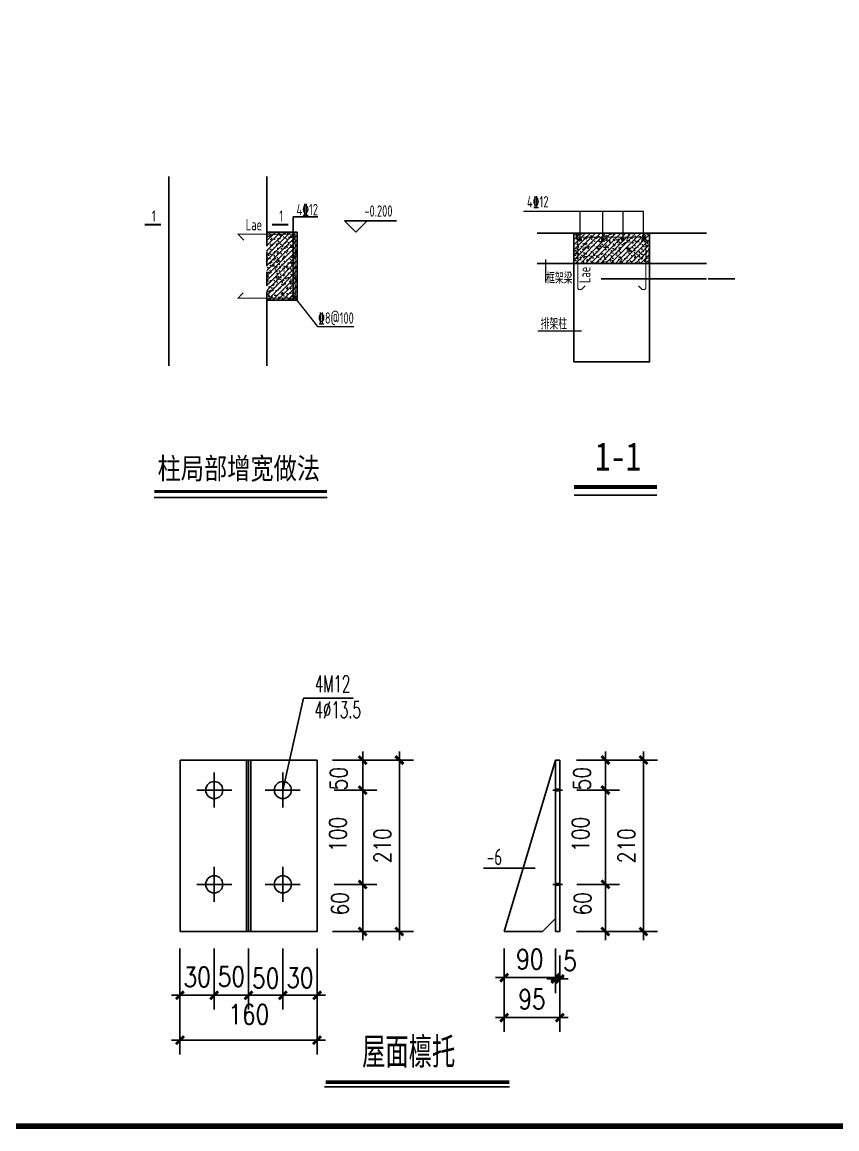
# Model space of a CAD drawing. Extents: x 2025205 to 2402328, y -557483 to 329036.
# Drawn here: x 2133483 to 2155030, y -66921 to -37671 of the extents above; entities that cross this region are included whole.
import ezdxf
from ezdxf.enums import TextEntityAlignment as Align

# ---------------------------------------------------------------- set-up
doc = ezdxf.new("R2010")
doc.units = 0
doc.header["$LTSCALE"] = 1500
doc.header["$MEASUREMENT"] = 0
for name, pattern in [('CENTER', [2, 1.25, -0.25, 0.25, -0.25]), ('DASH', [0.35, 0.25, -0.1]), ('DOTE', [2.42, 2, -0.2, 0.02, -0.2])]:
    doc.linetypes.add(name, pattern=pattern)
for name, color, linetype in [('11', 3, 'Continuous'), ('AXIS', 3, 'Continuous'), ('BIAOZHU', 4, 'Continuous'), ('COLUMN', 30, 'Continuous'), ('DIM_SYMB', 3, 'Continuous'), ('DOTE', 252, 'DOTE'), ('PUB_DIM', 3, 'Continuous'), ('PUB_TEXT', 7, 'Continuous'), ('PUB_TITLE', 4, 'Continuous'), ('S_BEAM', 4, 'Continuous'), ('S_BEAMDASH', 134, 'DASH'), ('SHIXIAN', 3, 'Continuous'), ('TEXT', 7, 'Continuous'), ('楼板正筋文字', 7, 'Continuous')]:
    doc.layers.add(name, color=color, linetype=linetype)
for name, color, linetype, lineweight in [('rein', 6, 'ByLayer', 18), ('Z-详图标注', 3, 'Continuous', 18), ('查找字符', 1, 'ByLayer', 18)]:
    doc.layers.add(name, color=color, linetype=linetype, lineweight=lineweight)
doc.styles.add('-宋体', font='', dxfattribs={"width": 0.8})
doc.styles.add('_HZTXT', font='txt.shx', dxfattribs={"width": 0.8, "bigfont": 'hztxt.shx'})
doc.styles.add('DIM_FONT', font='SIMPLEX.shx', dxfattribs={"width": 0.8})
doc.styles.get("Standard").update_dxf_attribs({"font": 'TSSDENG', "width": 0.7, "bigfont": 'TSSDCHN'})
doc.styles.add('TSSD_REIN', font='TSSDENG', dxfattribs={"width": 0.8, "bigfont": 'TSSDCHN'})
doc.styles.get('-宋体').set_extended_font_data('SimSun')
doc.dimstyles.new('DIMN150', dxfattribs={"dimscale": 1.5, "dimtxt": 300, "dimasz": 1, "dimexe": 250, "dimexo": 300, "dimgap": 150, "dimtad": 1, "dimdec": 0, "dimzin": 0, "dimdsep": 46, "dimtxsty": 'DIM_FONT', "dimblk": '_DIMX', "dimblk1": '_DIMX', "dimblk2": '_DIMX', "dimcen": 2.5, "dimclrt": 7, "dimadec": 0, "dimazin": 0, "dimtfac": 1, "dimtdec": 0, "dimtix": 1, "dimtmove": 2, "dimatfit": 3, "dimldrblk": '_DIMX', "dimfxl": 1, "dimtolj": 1, "dimtzin": 0, "dimarcsym": 0})

# ---------------------------------------------------------------- blocks, each defined once
blk = doc.blocks.new('_DIMX')
blk.add_line((-150, 0), (150, 0))
at = {"const_width": 50}
blk.add_lwpolyline([(-70, -70), (70, 70)], dxfattribs=at)
blk = doc.blocks.new('*D235')
at = {"layer": 'Defpoints', "color": 0, "transparency": 16777216}
for p in [(2140377, -61705), (2141283, -61705), (2140377, -63392)]:
    blk.add_point(p, dxfattribs=at)
at = {"layer": 'PUB_DIM', "color": 0, "lineweight": -2, "transparency": 16777216}
for p, q in [((2140377, -62155), (2140377, -63767)), ((2141283, -62155), (2141283, -63767)), ((2141281, -63392), (2140378, -63392))]:
    blk.add_line(p, q, dxfattribs=at)
at = {"layer": 'PUB_DIM', "color": 0, "lineweight": -2, "transparency": 16777216, "xscale": 1.5, "yscale": 1.5, "zscale": 1.5, "rotation": 180}
blk.add_blockref('_DIMX', (2140377, -63392), dxfattribs=at)
at = {"layer": 'PUB_DIM', "color": 0, "lineweight": -2, "transparency": 16777216, "xscale": 1.5, "yscale": 1.5, "zscale": 1.5}
blk.add_blockref('_DIMX', (2141283, -63392), dxfattribs=at)
at = {"layer": 'PUB_DIM', "color": 7, "transparency": 16777216, "insert": (2140830, -62931), "char_height": 525, "attachment_point": 5, "style": 'DIM_FONT'}
blk.add_mtext('\\A1;30', dxfattribs=at)
blk = doc.blocks.new('*D236')
at = {"layer": 'Defpoints', "color": 0, "transparency": 16777216}
for p in [(2139471, -61705), (2140377, -61705), (2140377, -63392)]:
    blk.add_point(p, dxfattribs=at)
at = {"layer": 'PUB_DIM', "color": 0, "lineweight": -2, "transparency": 16777216}
for p, q in [((2139471, -62155), (2139471, -63767)), ((2140377, -62155), (2140377, -63767)), ((2139472, -63392), (2140375, -63392))]:
    blk.add_line(p, q, dxfattribs=at)
at = {"layer": 'PUB_DIM', "color": 0, "lineweight": -2, "transparency": 16777216, "xscale": 1.5, "yscale": 1.5, "zscale": 1.5, "rotation": 180}
blk.add_blockref('_DIMX', (2139471, -63392), dxfattribs=at)
at = {"layer": 'PUB_DIM', "color": 0, "lineweight": -2, "transparency": 16777216, "xscale": 1.5, "yscale": 1.5, "zscale": 1.5}
blk.add_blockref('_DIMX', (2140377, -63392), dxfattribs=at)
at = {"layer": 'PUB_DIM', "color": 7, "transparency": 16777216, "insert": (2139924, -62940), "char_height": 525, "attachment_point": 5, "style": 'DIM_FONT'}
blk.add_mtext('\\A1;50', dxfattribs=at)
blk = doc.blocks.new('*D237')
at = {"layer": 'Defpoints', "color": 0, "transparency": 16777216}
for p in [(2137658, -62024), (2141283, -62024), (2141283, -64578)]:
    blk.add_point(p, dxfattribs=at)
at = {"layer": 'PUB_DIM', "color": 0, "lineweight": -2, "transparency": 16777216}
for p, q in [((2137658, -62474), (2137658, -64953)), ((2141283, -62474), (2141283, -64953)), ((2137660, -64578), (2141281, -64578))]:
    blk.add_line(p, q, dxfattribs=at)
at = {"layer": 'PUB_DIM', "color": 0, "lineweight": -2, "transparency": 16777216, "xscale": 1.5, "yscale": 1.5, "zscale": 1.5, "rotation": 180}
blk.add_blockref('_DIMX', (2137658, -64578), dxfattribs=at)
at = {"layer": 'PUB_DIM', "color": 0, "lineweight": -2, "transparency": 16777216, "xscale": 1.5, "yscale": 1.5, "zscale": 1.5}
blk.add_blockref('_DIMX', (2141283, -64578), dxfattribs=at)
at = {"layer": 'PUB_DIM', "color": 7, "transparency": 16777216, "insert": (2139478, -63896), "char_height": 525, "attachment_point": 5, "style": 'DIM_FONT'}
blk.add_mtext('\\A1;160', dxfattribs=at)
blk = doc.blocks.new('*D238')
at = {"layer": 'Defpoints', "color": 0, "transparency": 16777216}
for p in [(2137658, -61705), (2138564, -61705), (2138564, -63392)]:
    blk.add_point(p, dxfattribs=at)
at = {"layer": 'PUB_DIM', "color": 0, "lineweight": -2, "transparency": 16777216}
for p, q in [((2137658, -62155), (2137658, -63767)), ((2138564, -62155), (2138564, -63767)), ((2137660, -63392), (2138563, -63392))]:
    blk.add_line(p, q, dxfattribs=at)
at = {"layer": 'PUB_DIM', "color": 0, "lineweight": -2, "transparency": 16777216, "xscale": 1.5, "yscale": 1.5, "zscale": 1.5, "rotation": 180}
blk.add_blockref('_DIMX', (2137658, -63392), dxfattribs=at)
at = {"layer": 'PUB_DIM', "color": 0, "lineweight": -2, "transparency": 16777216, "xscale": 1.5, "yscale": 1.5, "zscale": 1.5}
blk.add_blockref('_DIMX', (2138564, -63392), dxfattribs=at)
at = {"layer": 'PUB_DIM', "color": 7, "transparency": 16777216, "insert": (2138111, -62907), "char_height": 525, "attachment_point": 5, "style": 'DIM_FONT'}
blk.add_mtext('\\A1;30', dxfattribs=at)
blk = doc.blocks.new('*D239')
at = {"layer": 'Defpoints', "color": 0, "transparency": 16777216}
for p in [(2138564, -61705), (2139471, -61705), (2138564, -63392)]:
    blk.add_point(p, dxfattribs=at)
at = {"layer": 'PUB_DIM', "color": 0, "lineweight": -2, "transparency": 16777216}
for p, q in [((2138564, -62155), (2138564, -63767)), ((2139471, -62155), (2139471, -63767)), ((2139469, -63392), (2138566, -63392))]:
    blk.add_line(p, q, dxfattribs=at)
at = {"layer": 'PUB_DIM', "color": 0, "lineweight": -2, "transparency": 16777216, "xscale": 1.5, "yscale": 1.5, "zscale": 1.5, "rotation": 180}
blk.add_blockref('_DIMX', (2138564, -63392), dxfattribs=at)
at = {"layer": 'PUB_DIM', "color": 0, "lineweight": -2, "transparency": 16777216, "xscale": 1.5, "yscale": 1.5, "zscale": 1.5}
blk.add_blockref('_DIMX', (2139471, -63392), dxfattribs=at)
at = {"layer": 'PUB_DIM', "color": 7, "transparency": 16777216, "insert": (2139018, -62898), "char_height": 525, "attachment_point": 5, "style": 'DIM_FONT'}
blk.add_mtext('\\A1;50', dxfattribs=at)
blk = doc.blocks.new('*D240')
at = {"layer": 'Defpoints', "color": 0, "transparency": 16777216}
for p in [(2141283, -57968), (2142490, -57968), (2141283, -60460)]:
    blk.add_point(p, dxfattribs=at)
at = {"layer": 'PUB_DIM', "color": 0, "lineweight": -2, "transparency": 16777216}
for p, q in [((2141733, -57968), (2142865, -57968)), ((2142490, -60458), (2142490, -57969)), ((2141733, -60460), (2142865, -60460))]:
    blk.add_line(p, q, dxfattribs=at)
at = {"layer": 'PUB_DIM', "color": 0, "lineweight": -2, "transparency": 16777216, "xscale": 1.5, "yscale": 1.5, "zscale": 1.5}
for p, rotation in [((2142490, -57968), 90), ((2142490, -60460), 270)]:
    blk.add_blockref('_DIMX', p, dxfattribs=dict(at, rotation=rotation))
at = {"layer": 'PUB_DIM', "color": 7, "transparency": 16777216, "insert": (2141833, -59137), "char_height": 450, "attachment_point": 5, "rotation": 90, "style": 'DIM_FONT'}
blk.add_mtext('\\A1;100', dxfattribs=at)
blk = doc.blocks.new('*D241')
at = {"layer": 'Defpoints', "color": 0, "transparency": 16777216}
for p in [(2141283, -60460), (2142490, -60460), (2141283, -61705)]:
    blk.add_point(p, dxfattribs=at)
at = {"layer": 'PUB_DIM', "color": 0, "lineweight": -2, "transparency": 16777216}
for p, q in [((2141733, -60460), (2142865, -60460)), ((2142490, -61704), (2142490, -60461)), ((2141733, -61705), (2142865, -61705))]:
    blk.add_line(p, q, dxfattribs=at)
at = {"layer": 'PUB_DIM', "color": 0, "lineweight": -2, "transparency": 16777216, "xscale": 1.5, "yscale": 1.5, "zscale": 1.5}
for p, rotation in [((2142490, -60460), 90), ((2142490, -61705), 270)]:
    blk.add_blockref('_DIMX', p, dxfattribs=dict(at, rotation=rotation))
at = {"layer": 'PUB_DIM', "color": 7, "transparency": 16777216, "insert": (2141886, -60976), "char_height": 450, "attachment_point": 5, "rotation": 90, "style": 'DIM_FONT'}
blk.add_mtext('\\A1;60', dxfattribs=at)
blk = doc.blocks.new('*D242')
at = {"layer": 'Defpoints', "color": 0, "transparency": 16777216}
for p in [(2141283, -57175), (2141283, -57968), (2142490, -57968)]:
    blk.add_point(p, dxfattribs=at)
at = {"layer": 'PUB_DIM', "color": 0, "lineweight": -2, "transparency": 16777216}
for p, q in [((2141733, -57175), (2142865, -57175)), ((2142490, -57177), (2142490, -57966)), ((2141733, -57968), (2142865, -57968))]:
    blk.add_line(p, q, dxfattribs=at)
at = {"layer": 'PUB_DIM', "color": 0, "lineweight": -2, "transparency": 16777216, "xscale": 1.5, "yscale": 1.5, "zscale": 1.5}
for p, rotation in [((2142490, -57175), 90), ((2142490, -57968), 270)]:
    blk.add_blockref('_DIMX', p, dxfattribs=dict(at, rotation=rotation))
at = {"layer": 'PUB_DIM', "color": 7, "transparency": 16777216, "insert": (2141857, -57666), "char_height": 450, "attachment_point": 5, "rotation": 90, "style": 'DIM_FONT'}
blk.add_mtext('\\A1;50', dxfattribs=at)
blk = doc.blocks.new('*D243')
at = {"layer": 'Defpoints', "color": 0, "transparency": 16777216}
for p in [(2141244, -57175), (2141244, -61705), (2143461, -61705)]:
    blk.add_point(p, dxfattribs=at)
at = {"layer": 'PUB_DIM', "color": 0, "lineweight": -2, "transparency": 16777216}
for p, q in [((2141694, -57175), (2143836, -57175)), ((2143461, -57177), (2143461, -61704)), ((2141694, -61705), (2143836, -61705))]:
    blk.add_line(p, q, dxfattribs=at)
at = {"layer": 'PUB_DIM', "color": 0, "lineweight": -2, "transparency": 16777216, "xscale": 1.5, "yscale": 1.5, "zscale": 1.5}
for p, rotation in [((2143461, -57175), 90), ((2143461, -61705), 270)]:
    blk.add_blockref('_DIMX', p, dxfattribs=dict(at, rotation=rotation))
at = {"layer": 'PUB_DIM', "color": 7, "transparency": 16777216, "insert": (2143011, -59440), "char_height": 450, "attachment_point": 5, "rotation": 90, "style": 'DIM_FONT'}
blk.add_mtext('\\A1;210', dxfattribs=at)
blk = doc.blocks.new('*D244')
at = {"layer": 'Defpoints', "color": 0, "transparency": 16777216}
for p in [(2147702, -57175), (2147702, -57968), (2148909, -57968)]:
    blk.add_point(p, dxfattribs=at)
at = {"layer": 'PUB_DIM', "color": 0, "lineweight": -2, "transparency": 16777216}
for p, q in [((2148152, -57175), (2149284, -57175)), ((2148909, -57177), (2148909, -57966)), ((2148152, -57968), (2149284, -57968))]:
    blk.add_line(p, q, dxfattribs=at)
at = {"layer": 'PUB_DIM', "color": 0, "lineweight": -2, "transparency": 16777216, "xscale": 1.5, "yscale": 1.5, "zscale": 1.5}
for p, rotation in [((2148909, -57175), 90), ((2148909, -57968), 270)]:
    blk.add_blockref('_DIMX', p, dxfattribs=dict(at, rotation=rotation))
at = {"layer": 'PUB_DIM', "color": 7, "transparency": 16777216, "insert": (2148291, -57666), "char_height": 450, "attachment_point": 5, "rotation": 90, "style": 'DIM_FONT'}
blk.add_mtext('\\A1;50', dxfattribs=at)
blk = doc.blocks.new('*D245')
at = {"layer": 'Defpoints', "color": 0, "transparency": 16777216}
for p in [(2147702, -57968), (2148909, -57968), (2147702, -60460)]:
    blk.add_point(p, dxfattribs=at)
at = {"layer": 'PUB_DIM', "color": 0, "lineweight": -2, "transparency": 16777216}
for p, q in [((2148152, -57968), (2149284, -57968)), ((2148909, -60458), (2148909, -57969)), ((2148152, -60460), (2149284, -60460))]:
    blk.add_line(p, q, dxfattribs=at)
at = {"layer": 'PUB_DIM', "color": 0, "lineweight": -2, "transparency": 16777216, "xscale": 1.5, "yscale": 1.5, "zscale": 1.5}
for p, rotation in [((2148909, -57968), 90), ((2148909, -60460), 270)]:
    blk.add_blockref('_DIMX', p, dxfattribs=dict(at, rotation=rotation))
at = {"layer": 'PUB_DIM', "color": 7, "transparency": 16777216, "insert": (2148252, -59137), "char_height": 450, "attachment_point": 5, "rotation": 90, "style": 'DIM_FONT'}
blk.add_mtext('\\A1;100', dxfattribs=at)
blk = doc.blocks.new('*D246')
at = {"layer": 'Defpoints', "color": 0, "transparency": 16777216}
for p in [(2147702, -60460), (2148909, -60460), (2147702, -61705)]:
    blk.add_point(p, dxfattribs=at)
at = {"layer": 'PUB_DIM', "color": 0, "lineweight": -2, "transparency": 16777216}
for p, q in [((2148152, -60460), (2149284, -60460)), ((2148909, -61704), (2148909, -60461)), ((2148152, -61705), (2149284, -61705))]:
    blk.add_line(p, q, dxfattribs=at)
at = {"layer": 'PUB_DIM', "color": 0, "lineweight": -2, "transparency": 16777216, "xscale": 1.5, "yscale": 1.5, "zscale": 1.5}
for p, rotation in [((2148909, -60460), 90), ((2148909, -61705), 270)]:
    blk.add_blockref('_DIMX', p, dxfattribs=dict(at, rotation=rotation))
at = {"layer": 'PUB_DIM', "color": 7, "transparency": 16777216, "insert": (2148305, -60976), "char_height": 450, "attachment_point": 5, "rotation": 90, "style": 'DIM_FONT'}
blk.add_mtext('\\A1;60', dxfattribs=at)
blk = doc.blocks.new('*D247')
at = {"layer": 'Defpoints', "color": 0, "transparency": 16777216}
for p in [(2146229, -61705), (2147588, -61705), (2147588, -62925)]:
    blk.add_point(p, dxfattribs=at)
at = {"layer": 'PUB_DIM', "color": 0, "lineweight": -2, "transparency": 16777216}
for p, q in [((2146229, -62155), (2146229, -63300)), ((2147588, -62155), (2147588, -63300)), ((2146231, -62925), (2147587, -62925))]:
    blk.add_line(p, q, dxfattribs=at)
at = {"layer": 'PUB_DIM', "color": 0, "lineweight": -2, "transparency": 16777216, "xscale": 1.5, "yscale": 1.5, "zscale": 1.5, "rotation": 180}
blk.add_blockref('_DIMX', (2146229, -62925), dxfattribs=at)
at = {"layer": 'PUB_DIM', "color": 0, "lineweight": -2, "transparency": 16777216, "xscale": 1.5, "yscale": 1.5, "zscale": 1.5}
blk.add_blockref('_DIMX', (2147588, -62925), dxfattribs=at)
at = {"layer": 'PUB_DIM', "color": 7, "transparency": 16777216, "insert": (2146909, -62437), "char_height": 525, "attachment_point": 5, "style": 'DIM_FONT'}
blk.add_mtext('\\A1;90', dxfattribs=at)
blk = doc.blocks.new('*D248')
at = {"layer": 'Defpoints', "color": 0, "transparency": 16777216}
for p in [(2146229, -62447), (2147702, -62447), (2147702, -63982)]:
    blk.add_point(p, dxfattribs=at)
at = {"layer": 'PUB_DIM', "color": 0, "lineweight": -2, "transparency": 16777216}
for p, q in [((2146229, -62897), (2146229, -64357)), ((2147702, -62897), (2147702, -64357)), ((2146231, -63982), (2147700, -63982))]:
    blk.add_line(p, q, dxfattribs=at)
at = {"layer": 'PUB_DIM', "color": 0, "lineweight": -2, "transparency": 16777216, "xscale": 1.5, "yscale": 1.5, "zscale": 1.5, "rotation": 180}
blk.add_blockref('_DIMX', (2146229, -63982), dxfattribs=at)
at = {"layer": 'PUB_DIM', "color": 0, "lineweight": -2, "transparency": 16777216, "xscale": 1.5, "yscale": 1.5, "zscale": 1.5}
blk.add_blockref('_DIMX', (2147702, -63982), dxfattribs=at)
at = {"layer": 'PUB_DIM', "color": 7, "transparency": 16777216, "insert": (2146966, -63495), "char_height": 525, "attachment_point": 5, "style": 'DIM_FONT'}
blk.add_mtext('\\A1;95', dxfattribs=at)
blk = doc.blocks.new('*D249')
at = {"layer": 'Defpoints', "color": 0, "transparency": 16777216}
for p in [(2147588, -61890), (2147702, -61890), (2147588, -62959)]:
    blk.add_point(p, dxfattribs=at)
at = {"layer": 'PUB_DIM', "color": 0, "lineweight": -2, "transparency": 16777216}
for p, q in [((2147588, -62340), (2147588, -63334)), ((2147702, -62340), (2147702, -63334)), ((2147587, -62959), (2147585, -62959)), ((2147702, -62959), (2147588, -62959)), ((2147703, -62959), (2147705, -62959))]:
    blk.add_line(p, q, dxfattribs=at)
at = {"layer": 'PUB_DIM', "color": 0, "lineweight": -2, "transparency": 16777216, "xscale": 1.5, "yscale": 1.5, "zscale": 1.5}
blk.add_blockref('_DIMX', (2147588, -62959), dxfattribs=at)
at = {"layer": 'PUB_DIM', "color": 0, "lineweight": -2, "transparency": 16777216, "xscale": 1.5, "yscale": 1.5, "zscale": 1.5, "rotation": 180}
blk.add_blockref('_DIMX', (2147702, -62959), dxfattribs=at)
at = {"layer": 'PUB_DIM', "color": 7, "transparency": 16777216, "insert": (2147974, -62482), "char_height": 525, "attachment_point": 5, "style": 'DIM_FONT'}
blk.add_mtext('\\A1;5', dxfattribs=at)
blk = doc.blocks.new('*D250')
at = {"layer": 'Defpoints', "color": 0, "transparency": 16777216}
for p in [(2147698, -57175), (2147698, -61705), (2149915, -61705)]:
    blk.add_point(p, dxfattribs=at)
at = {"layer": 'PUB_DIM', "color": 0, "lineweight": -2, "transparency": 16777216}
for p, q in [((2148148, -57175), (2150290, -57175)), ((2149915, -57177), (2149915, -61704)), ((2148148, -61705), (2150290, -61705))]:
    blk.add_line(p, q, dxfattribs=at)
at = {"layer": 'PUB_DIM', "color": 0, "lineweight": -2, "transparency": 16777216, "xscale": 1.5, "yscale": 1.5, "zscale": 1.5}
for p, rotation in [((2149915, -57175), 90), ((2149915, -61705), 270)]:
    blk.add_blockref('_DIMX', p, dxfattribs=dict(at, rotation=rotation))
at = {"layer": 'PUB_DIM', "color": 7, "transparency": 16777216, "insert": (2149465, -59440), "char_height": 450, "attachment_point": 5, "rotation": 90, "style": 'DIM_FONT'}
blk.add_mtext('\\A1;210', dxfattribs=at)

msp = doc.modelspace()

# ---------------------------------------------------------------- hatches: boundary and pattern name
at = {"layer": 'Z-详图标注'}
h = msp.add_hatch(dxfattribs=at)
h.set_pattern_fill('钢筋混凝土', color=251, scale=37.5, style=0)
h.set_pattern_definition([(45, (2577690.12, -101834.17), (-66.29126, 66.29126), []), (50, (2577690.12, -101834.17), (268.97257, -23.53205), [28.125, -309.375]), (355, (2577690.12, -101834.17), (-52.03175, 282.07205), [22.5, -247.5]), (100.4514, (2577712.53, -101836.14), (216.94102, 258.53983), [23.90257, -262.9283]), (46.1842, (2577690.12, -101759.17), (400.2154, -62.06963), [42.1875, -464.0625]), (96.6356, (2577723.47, -101764.35), (350.4985, 365.2942), [35.85386, -394.39238]), (351.1842, (2577690.1, -101759.17), (350.49823, 365.29448), [33.75, -371.25]), (21, (2577727.62, -101777.92), (223.84014, -150.98208), [28.125, -309.375]), (326, (2577727.62, -101777.92), (91.24325, 271.93127), [22.5, -247.5]), (71.4514, (2577746.27, -101790.5), (315.08349, 120.94894), [23.90257, -262.9283]), (37.5, (2577690.12, -101834.17), (4.559946, 124.835195), [0, -244.5, 0, -251.25, 0, -248.4375]), (7.5, (2577690.12, -101834.17), (98.651077, 147.90439), [0, -143.25, 0, -238.875, 0, -94.6875]), (327.5, (2577606.49, -101834.17), (200.183414, -8.458077), [0, -93.75, 0, -292.5, 0, -388.125]), (317.5, (2577569, -101834.17), (218.694814, 37.53937), [0, -121.875, 0, -194.25, 0, -275.625])])
h.paths.add_polyline_path([(2140759.1, -45020.2), (2140759.1, -43220.2), (2139958.7, -43220.2), (2139958.7, -45020.2)])
h = msp.add_hatch(dxfattribs=at)
h.set_pattern_fill('钢筋混凝土', color=251, scale=37.5, style=0)
h.set_pattern_definition([(45, (2389659.88, -124684.09), (-66.29126, 66.29126), []), (50, (2389659.88, -124684.1), (268.97257, -23.53205), [28.125, -309.375]), (355, (2389659.88, -124684.1), (-52.03175, 282.07205), [22.5, -247.5]), (100.4514, (2389682.3, -124686.05), (216.94102, 258.53983), [23.90257, -262.9283]), (46.1842, (2389659.88, -124609.1), (400.2154, -62.06963), [42.1875, -464.0625]), (96.6356, (2389693.23, -124614.26), (350.4985, 365.2942), [35.85386, -394.3924]), (351.1842, (2389659.88, -124609.1), (350.4982, 365.2945), [33.75, -371.25]), (21, (2389697.38, -124627.84), (223.84014, -150.98208), [28.125, -309.375]), (326, (2389697.38, -124627.84), (91.24325, 271.93127), [22.5, -247.5]), (71.4514, (2389716.03, -124640.42), (315.08349, 120.94894), [23.90257, -262.9283]), (37.5, (2389659.88, -124684.09), (4.559946, 124.835195), [0, -244.5, 0, -251.25, 0, -248.4375]), (7.5, (2389659.88, -124684.09), (98.65108, 147.90439), [0, -143.25, 0, -238.875, 0, -94.6875]), (327.5, (2389576.25, -124684.09), (200.183414, -8.458077), [0, -93.75, 0, -292.5, 0, -388.125]), (317.5, (2389538.75, -124684.1), (218.69481, 37.53937), [0, -121.875, 0, -194.25, 0, -275.625])])
h.paths.add_polyline_path([(2148877.2, -43253.2), (2148077.2, -43253.2), (2148077.2, -44053.2), (2150077.2, -44053.2), (2150077.2, -43253.2), (2149277.2, -43253.2)])

# ---------------------------------------------------------------- linework, layer by layer
for p, q in [((2140654.9, -44917.2), (2140654.9, -42820.8)), ((2141299.1, -42820.8), (2140654.9, -42820.8)), ((2147774.5, -57967.9), (2147515.3, -57967.9)), ((2147774.5, -60459.5), (2147515.3, -60459.5))]:
    msp.add_line(p, q)
at = {"color": 3}
for p, q in [((2140925.6, -55540.4), (2140376.6, -57967.9)), ((2140925.6, -55540.4), (2142240, -55540.4)), ((2145680.6, -60029.3), (2147051, -60029.3))]:
    msp.add_line(p, q, dxfattribs=at)
at = {"layer": '11', "color": 7}
msp.add_line((2141475.4, -65813.5), (2146369.1, -65813.5), dxfattribs=at)
at = {"layer": '11', "color": 7, "const_width": 90}
msp.add_lwpolyline([(2141508.1, -65687.6), (2146369.1, -65687.6)], dxfattribs=at)
at = {"layer": 'AXIS'}
msp.add_line((2151628.7, -44453.2), (2152327.3, -44453.2), dxfattribs=at)
at = {"layer": 'COLUMN'}
for p, q in [((2137358.7, -41755.2), (2137358.7, -46754.2)), ((2139958.7, -41755.2), (2139958.7, -43220.2)), ((2139958.7, -45020.2), (2139958.7, -46754.2))]:
    msp.add_line(p, q, dxfattribs=at)
for points in [[(2148877.2, -43253.2), (2148077.2, -43253.2), (2148077.2, -44053.2), (2150077.2, -44053.2), (2150077.2, -43253.2), (2149277.2, -43253.2), (2149277.2, -43253.2), (2148877.2, -43253.2), (2148877.2, -43253.2)], [(2150077.2, -44053.2), (2148077.2, -44053.2), (2148077.2, -46653.7), (2150077.2, -46653.7), (2150077.2, -44053.2), (2149277.2, -44053.2), (2149277.2, -44053.2), (2150077.2, -44053.2), (2150077.2, -44053.2)]]:
    msp.add_lwpolyline(points, close=True, dxfattribs=at)
at = {"layer": 'DIM_SYMB'}
for p, q in [((2148077.2, -43253.2), (2147102.1, -43253.2)), ((2150077.2, -43253.2), (2151580.5, -43253.2)), ((2148077.2, -44053.2), (2147102.1, -44053.2)), ((2150077.2, -44053.2), (2151580.5, -44053.2)), ((2150077.2, -44453.2), (2151580.5, -44453.2))]:
    msp.add_line(p, q, dxfattribs=at)
for points, const_width in [([(2148080.2, -49960.8), (2150269.4, -49960.8)], 105), ([(2136977.1, -50075.6), (2141547.1, -50075.6)], 78.8)]:
    msp.add_lwpolyline(points, dxfattribs=dict(at, const_width=const_width))
for points in [[(2136977.1, -50233.1), (2141547.1, -50233.1)], [(2148080.2, -50170.8), (2150269.4, -50170.8)]]:
    msp.add_lwpolyline(points, dxfattribs=at)
at = {"layer": 'DOTE'}
msp.add_line((2148798.7, -44453.2), (2151545, -44453.2), dxfattribs=at)
at = {"layer": 'PUB_DIM'}
for p, q in [((2142010.4, -42920.2), (2142610.4, -42920.2)), ((2142310.4, -43220.2), (2142010.4, -42920.2)), ((2142610.4, -42920.2), (2142310.4, -43220.2)), ((2142610.4, -42920.2), (2143381.3, -42920.2))]:
    msp.add_line(p, q, dxfattribs=at)
at = {"layer": 'PUB_DIM', "color": 3}
msp.add_line((2137440.6, -63391.7), (2141500.4, -63391.7), dxfattribs=at)
at = {"layer": 'PUB_TITLE', "linetype": 'ByBlock', "const_width": 150}
msp.add_lwpolyline([(2069977.3, -66846.5), (2176177.3, -66846.5), (2176177.3, -6846.5), (2069977.3, -6846.5)], close=True, dxfattribs=at)
at = {"layer": 'rein', "color": 1, "const_width": 30}
msp.add_lwpolyline([(2139346.8, -43436.6), (2139346.8, -43436.6), (2139193.3, -43273.9), (2140705.4, -43273.9), (2140705.4, -44968.9), (2139193.3, -44968.9), (2139330.1, -44822.3)], dxfattribs=at)
at = {"layer": 'rein', "const_width": 37.5}
for points in [[(2140636.2, -43324.1, 1), (2140673.7, -43324.1, 1)], [(2140636.2, -43843.1, 1), (2140673.7, -43843.1, 1)], [(2140636.2, -44362.1, 1), (2140673.7, -44362.1, 1)], [(2140636.2, -44912.2, 1), (2140673.7, -44912.2, 1)]]:
    msp.add_lwpolyline(points, format="xyb", close=True, dxfattribs=at)
at = {"layer": 'rein', "color": 1, "const_width": 30}
msp.add_lwpolyline([(2148375, -44637.1), (2148287.2, -44724.9, -0.1989124), (2148253.3, -44738.9), (2148225.2, -44738.9, -0.4142136), (2148177.2, -44690.9), (2148177.2, -43353.2), (2149977.2, -43353.2), (2149977.2, -44690.9, -0.4142136), (2149929.2, -44738.9), (2149901, -44738.9, -0.1989124), (2149867.1, -44724.9), (2149779.3, -44637.1)], format="xyb", dxfattribs=at)
at = {"layer": 'rein', "color": 6, "const_width": 50}
for points in [[(2148217.2, -43418.2, -1), (2148267.2, -43418.2, -1)], [(2148813, -43418.2, -1), (2148863, -43418.2, -1)], [(2148813, -43418.2, -1), (2148863, -43418.2, -1)], [(2149349.6, -43418.2, -1), (2149399.6, -43418.2, -1)], [(2149349.6, -43418.2, -1), (2149399.6, -43418.2, -1)], [(2149887.2, -43418.2, -1), (2149937.2, -43418.2, -1)], [(2149887.2, -43418.2, -1), (2149937.2, -43418.2, -1)]]:
    msp.add_lwpolyline(points, format="xyb", close=True, dxfattribs=at)
at = {"layer": 'S_BEAM'}
for p, q in [((2140759.1, -43220.2), (2139958.7, -43220.2)), ((2140759.1, -43220.2), (2140759.1, -45020.2)), ((2140759.1, -45020.2), (2139958.7, -45020.2))]:
    msp.add_line(p, q, dxfattribs=at)
at = {"layer": 'S_BEAMDASH'}
msp.add_line((2139958.7, -43220.2), (2139958.7, -45020.2), dxfattribs=at)
at = {"layer": 'SHIXIAN', "color": 0}
for p, q in [((2141282.6, -57175.1), (2137658.4, -57175.1)), ((2137658.4, -57175.1), (2137658.4, -61705.3)), ((2139413.9, -57175.1), (2139413.9, -61705.3)), ((2139527.2, -57175.1), (2139527.2, -61705.3)), ((2141282.6, -57175.1), (2141282.6, -61705.3)), ((2146229.4, -61705.3), (2147588.5, -57175.1)), ((2147701.7, -57175.1), (2147588.5, -57175.1)), ((2147588.5, -57175.1), (2147588.5, -61705.3)), ((2147701.7, -57175.1), (2147701.7, -61705.3)), ((2147588.5, -61365.6), (2147248.7, -61705.3)), ((2141282.6, -61705.3), (2137658.4, -61705.3)), ((2147248.7, -61705.3), (2146229.4, -61705.3)), ((2147701.7, -61705.3), (2147588.5, -61705.3))]:
    msp.add_line(p, q, dxfattribs=at)
at = {"layer": 'SHIXIAN', "linetype": 'CENTER', "ltscale": 20}
msp.add_line((2139470.5, -57175.1), (2139470.5, -61705.3), dxfattribs=at)
at = {"layer": 'SHIXIAN', "color": 3}
for p, q in [((2138564.5, -57504.4), (2138564.5, -58431.4)), ((2140376.6, -57504.4), (2140376.6, -58431.4)), ((2138101, -57967.9), (2139027.9, -57967.9)), ((2140840, -57967.9), (2139913.1, -57967.9)), ((2138564.5, -59996.1), (2138564.5, -60923)), ((2140376.6, -59996.1), (2140376.6, -60923)), ((2138101, -60459.5), (2139027.9, -60459.5)), ((2140840, -60459.5), (2139913.1, -60459.5))]:
    msp.add_line(p, q, dxfattribs=at)
at = {"layer": 'SHIXIAN', "color": 1, "const_width": 90.6}
for points in [[(2147588.5, -57967.9), (2147701.7, -57967.9)], [(2147588.5, -60459.5), (2147701.7, -60459.5)]]:
    msp.add_lwpolyline(points, dxfattribs=at)
at = {"layer": 'SHIXIAN', "color": 3}
for centre in [(2138564.5, -57967.9), (2140376.6, -57967.9), (2138564.5, -60459.5), (2140376.6, -60459.5)]:
    msp.add_circle(centre, 226.5, dxfattribs=at)
at = {"layer": 'Z-详图标注'}
for p, q in [((2149912.2, -42672.1), (2146745.3, -42672.1)), ((2148242.2, -43418.2), (2148242.2, -42672.1)), ((2148838, -43418.2), (2148838, -42672.1)), ((2149374.6, -43418.2), (2149374.6, -42672.1)), ((2149912.2, -43418.2), (2149912.2, -42672.1)), ((2147323.8, -43943.3), (2147323.8, -44550.2)), ((2140705.4, -44968.9), (2141291.1, -45719.3)), ((2141291.1, -45719.3), (2142253.3, -45719.3)), ((2148277.8, -45839.1), (2147117.1, -45839.1))]:
    msp.add_line(p, q, dxfattribs=at)
at = {"layer": '查找字符', "color": 0, "const_width": 50}
for points in [[(2137156.1, -43026.5), (2136719.6, -43026.5)], [(2140526.5, -43026.5), (2140090, -43026.5)]]:
    msp.add_lwpolyline(points, dxfattribs=at)

# ---------------------------------------------------------------- texts
at = {"layer": '11', "color": 7, "width": 0.8}
msp.add_text('屋面檩托', height=810, dxfattribs=at).set_placement((2142474.8, -65307.4))
at = {"layer": 'BIAOZHU', "color": 0, "style": '_HZTXT', "width": 0.6}
for s, p in [('4M12', (2141222.3, -55376.9)), ('4%%C13.5', (2141213.1, -56063.5))]:
    msp.add_text(s, height=435.6, dxfattribs=at).set_placement(p)
at = {"layer": 'PUB_TEXT', "style": '-宋体', "width": 0.8}
for s, height, p in [('1-1', 750, (2148631.7, -49524.8)), ('柱局部增宽做法', 562.5, (2137065.3, -49748.6))]:
    msp.add_text(s, height=height, dxfattribs=at).set_placement(p)
at = {"layer": 'TEXT', "color": 2, "style": 'TSSD_REIN', "width": 0.7}
for s, p in [('4%%13212', (2146835.2, -42569.9)), ('4%%13212', (2140739.9, -42775.5)), ('-0.200', (2142534.1, -42813.2)), ('Lae', (2139397.2, -43172.6)), ('%%1328@100', (2141310.2, -45641.5))]:
    msp.add_text(s, height=300, dxfattribs=at).set_placement(p)
at = {"layer": 'TEXT', "color": 0, "style": 'TSSD_REIN', "width": 0.7}
for p in [(2136913.4, -42946.6), (2140283.8, -42946.6)]:
    msp.add_text('1', height=300, dxfattribs=at).set_placement(p)
at = {"layer": 'TEXT', "color": 2, "style": 'TSSD_REIN', "width": 0.7}
msp.add_text('Lae', height=300, rotation=90, dxfattribs=at).set_placement((2148513.4, -44566.5))
at = {"layer": 'TEXT', "ltscale": 99, "style": 'TSSD_REIN', "width": 0.7}
msp.add_text('-6', height=435.6, dxfattribs=at).set_placement((2145975.2, -59736, -6912.8), align=Align.MIDDLE_CENTER)
at = {"layer": '楼板正筋文字', "width": 0.6}
for s, p in [('框架梁', (2147338.8, -44585.9)), ('排架柱', (2147193.8, -45791.6))]:
    msp.add_text(s, height=300, dxfattribs=at).set_placement(p)

# ---------------------------------------------------------------- dimensions: what is measured, and where the dimension line sits
at = {"layer": 'PUB_DIM'}
for base, p1, p2, picture, middle in [((2143461.4, -61705.3), (2141243.7, -57175.1), (2141243.7, -61705.3), '*D243', (2143011.4, -59440.2)), ((2149915.2, -61705.3), (2147697.5, -57175.1), (2147697.5, -61705.3), '*D250', (2149465.2, -59440.2))]:
    dim = msp.add_linear_dim(base=base, p1=p1, p2=p2, angle=90, text='210', dimstyle='DIMN150', dxfattribs=at)
    dim.commit()
    dim.dimension.update_dxf_attribs({"geometry": picture, "text_midpoint": middle})
for base, p1, p2, text, picture, middle in [((2142490.1, -57967.9), (2141282.6, -57175.1), (2141282.6, -57967.9), '50', '*D242', (2141857.3, -57665.5)), ((2148909.2, -57967.9), (2147701.7, -57175.1), (2147701.7, -57967.9), '50', '*D244', (2148290.7, -57665.5)), ((2142490.1, -57967.9), (2141282.6, -60459.5), (2141282.6, -57967.9), '100', '*D240', (2141832.9, -59136.9)), ((2148909.2, -57967.9), (2147701.7, -60459.5), (2147701.7, -57967.9), '100', '*D245', (2148252, -59136.9)), ((2142490.1, -60459.5), (2141282.6, -61705.3), (2141282.6, -60459.5), '60', '*D241', (2141885.5, -60976.2)), ((2148909.2, -60459.5), (2147701.7, -61705.3), (2147701.7, -60459.5), '60', '*D246', (2148304.6, -60976.2))]:
    dim = msp.add_linear_dim(base=base, p1=p1, p2=p2, angle=90, text=text, dimstyle='DIMN150', dxfattribs=at)
    dim.commit()
    dim.dimension.update_dxf_attribs({"geometry": picture, "text_midpoint": middle, "dimtype": 160})
at = {"layer": 'PUB_DIM', "color": 3}
for base, p1, p2, text, picture, middle in [((2138564.5, -63391.7), (2137658.4, -61705.3), (2138564.5, -61705.3), '30', '*D238', (2138111.5, -62906.7)), ((2138564.5, -63391.7), (2139470.5, -61705.3), (2138564.5, -61705.3), '50', '*D239', (2139017.5, -62898.4)), ((2140376.6, -63391.7), (2139470.5, -61705.3), (2140376.6, -61705.3), '50', '*D236', (2139923.6, -62939.7)), ((2140376.6, -63391.7), (2141282.6, -61705.3), (2140376.6, -61705.3), '30', '*D235', (2140829.6, -62931.5)), ((2147588.5, -62959.2), (2147701.7, -61889.5), (2147588.5, -61889.5), '5', '*D249', (2147974.2, -62481.8)), ((2141282.6, -64578.4), (2137658.4, -62024.2), (2141282.6, -62024.2), '160', '*D237', (2139477.6, -63895.6))]:
    dim = msp.add_linear_dim(base=base, p1=p1, p2=p2, text=text, dimstyle='DIMN150', override={"dimtxt": 350}, dxfattribs=at)
    dim.commit()
    dim.dimension.update_dxf_attribs({"geometry": picture, "text_midpoint": middle, "dimtype": 160})
for base, p1, p2, text, picture, middle in [((2147588.5, -62924.9), (2146229.4, -61705.3), (2147588.5, -61705.3), '90', '*D247', (2146908.9, -62437.4)), ((2147701.7, -63982.3), (2146229.4, -62447.4), (2147701.7, -62447.4), '95', '*D248', (2146965.6, -63494.8))]:
    dim = msp.add_linear_dim(base=base, p1=p1, p2=p2, text=text, dimstyle='DIMN150', override={"dimtxt": 350}, dxfattribs=at)
    dim.commit()
    dim.dimension.update_dxf_attribs({"geometry": picture, "text_midpoint": middle})

doc.saveas('drawing.dxf')
